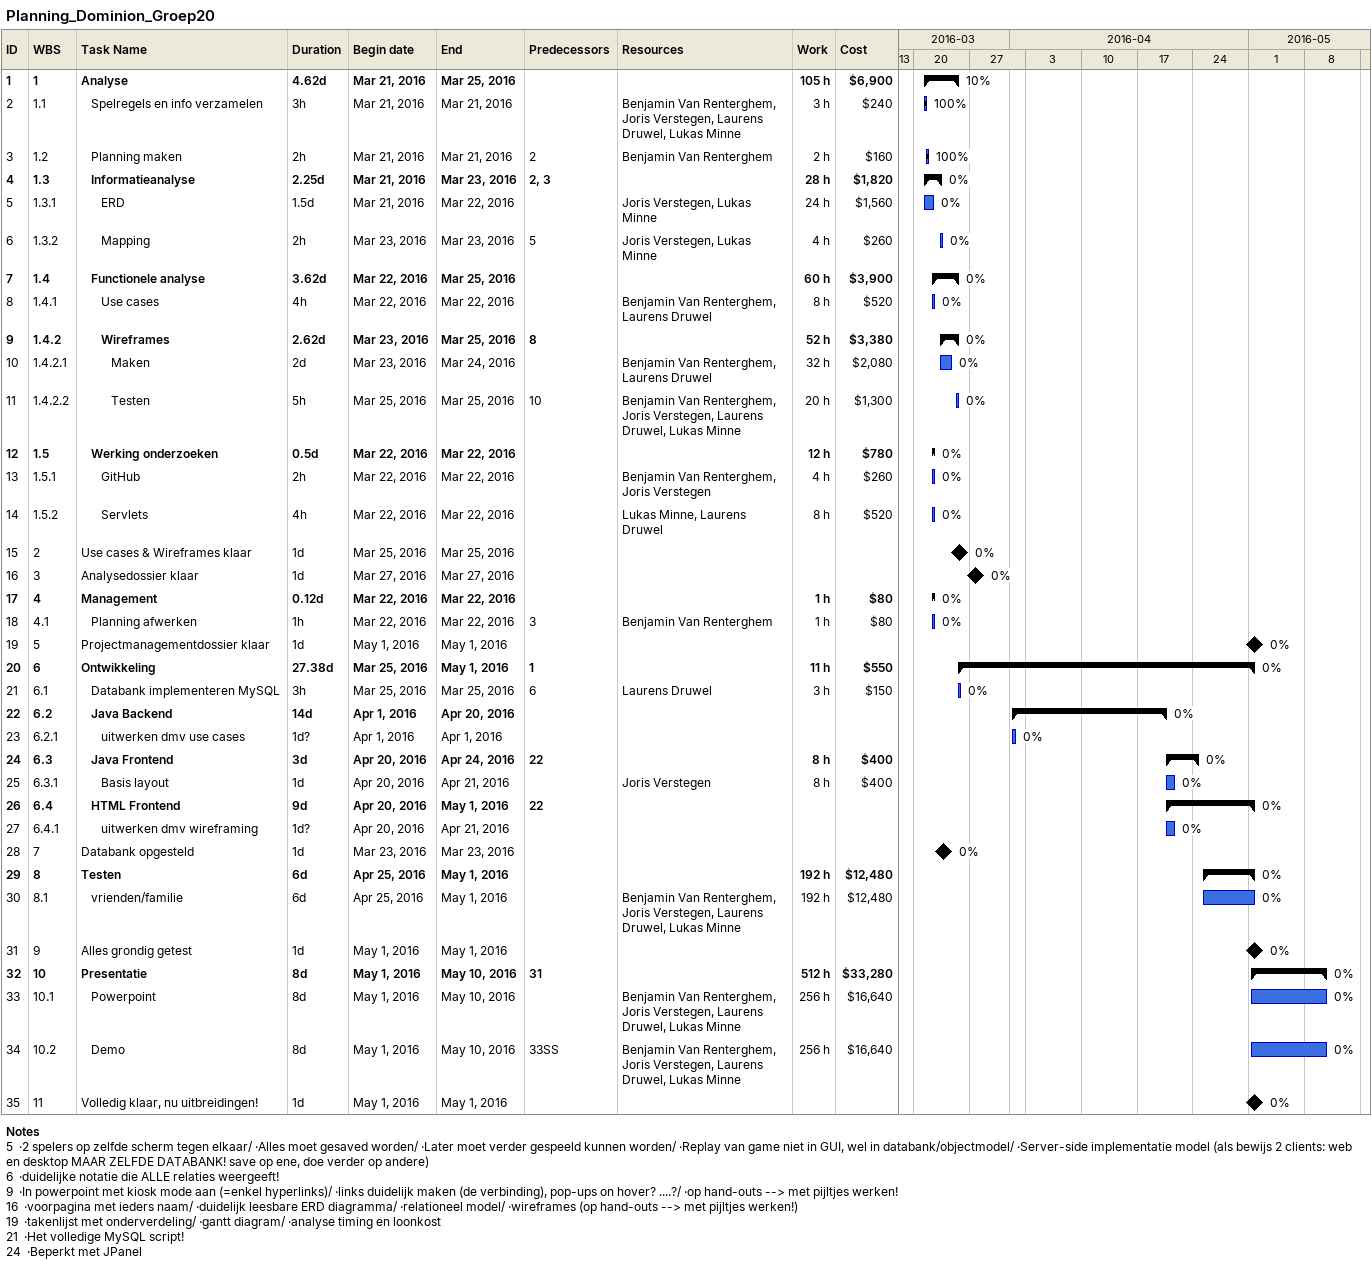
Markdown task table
Planning_Dominion_Groep20

| ID | WBS | Task | Duration | Start | Finish | Predecessors | Resources | % complete | Work (h) | Cost ($) |
|---|---|---|---|---|---|---|---|---|---|---|
| 1 | 1 | **Analyse** | 4.62d | 2016-03-21 | 2016-03-25 |  |  | 10 | 105 | 6900 |
| 2 | 1.1 | Spelregels en info verzamelen | 3h | 2016-03-21 | 2016-03-21 |  | Benjamin Van Renterghem, Joris Verstegen, Laurens Druwel, Lukas Minne | 100 | 3 | 240 |
| 3 | 1.2 | Planning maken | 2h | 2016-03-21 | 2016-03-21 | 2 | Benjamin Van Renterghem | 100 | 2 | 160 |
| 4 | 1.3 | **Informatieanalyse** | 2.25d | 2016-03-21 | 2016-03-23 | 2, 3 |  | 0 | 28 | 1820 |
| 5 | 1.3.1 | ERD | 1.5d | 2016-03-21 | 2016-03-22 |  | Joris Verstegen, Lukas Minne | 0 | 24 | 1560 |
| 6 | 1.3.2 | Mapping | 2h | 2016-03-23 | 2016-03-23 | 5 | Joris Verstegen, Lukas Minne | 0 | 4 | 260 |
| 7 | 1.4 | **Functionele analyse** | 3.62d | 2016-03-22 | 2016-03-25 |  |  | 0 | 60 | 3900 |
| 8 | 1.4.1 | Use cases | 4h | 2016-03-22 | 2016-03-22 |  | Benjamin Van Renterghem, Laurens Druwel | 0 | 8 | 520 |
| 9 | 1.4.2 | **Wireframes** | 2.62d | 2016-03-23 | 2016-03-25 | 8 |  | 0 | 52 | 3380 |
| 10 | 1.4.2.1 | Maken | 2d | 2016-03-23 | 2016-03-24 |  | Benjamin Van Renterghem, Laurens Druwel | 0 | 32 | 2080 |
| 11 | 1.4.2.2 | Testen | 5h | 2016-03-25 | 2016-03-25 | 10 | Benjamin Van Renterghem, Joris Verstegen, Laurens Druwel, Lukas Minne | 0 | 20 | 1300 |
| 12 | 1.5 | **Werking onderzoeken** | 0.5d | 2016-03-22 | 2016-03-22 |  |  | 0 | 12 | 780 |
| 13 | 1.5.1 | GitHub | 2h | 2016-03-22 | 2016-03-22 |  | Benjamin Van Renterghem, Joris Verstegen | 0 | 4 | 260 |
| 14 | 1.5.2 | Servlets | 4h | 2016-03-22 | 2016-03-22 |  | Lukas Minne, Laurens Druwel | 0 | 8 | 520 |
| 15 | 2 | Use cases & Wireframes klaar | 1d | 2016-03-25 | 2016-03-25 |  |  | 0 |  |  |
| 16 | 3 | Analysedossier klaar | 1d | 2016-03-27 | 2016-03-27 |  |  | 0 |  |  |
| 17 | 4 | **Management** | 0.12d | 2016-03-22 | 2016-03-22 |  |  | 0 | 1 | 80 |
| 18 | 4.1 | Planning afwerken | 1h | 2016-03-22 | 2016-03-22 | 3 | Benjamin Van Renterghem | 0 | 1 | 80 |
| 19 | 5 | Projectmanagementdossier klaar | 1d | 2016-05-01 | 2016-05-01 |  |  | 0 |  |  |
| 20 | 6 | **Ontwikkeling** | 27.38d | 2016-03-25 | 2016-05-01 | 1 |  | 0 | 11 | 550 |
| 21 | 6.1 | Databank implementeren MySQL | 3h | 2016-03-25 | 2016-03-25 | 6 | Laurens Druwel | 0 | 3 | 150 |
| 22 | 6.2 | **Java Backend** | 14d | 2016-04-01 | 2016-04-20 |  |  | 0 |  |  |
| 23 | 6.2.1 | uitwerken dmv use cases | 1d? | 2016-04-01 | 2016-04-01 |  |  | 0 |  |  |
| 24 | 6.3 | **Java Frontend** | 3d | 2016-04-20 | 2016-04-24 | 22 |  | 0 | 8 | 400 |
| 25 | 6.3.1 | Basis layout | 1d | 2016-04-20 | 2016-04-21 |  | Joris Verstegen | 0 | 8 | 400 |
| 26 | 6.4 | **HTML Frontend** | 9d | 2016-04-20 | 2016-05-01 | 22 |  | 0 |  |  |
| 27 | 6.4.1 | uitwerken dmv wireframing | 1d? | 2016-04-20 | 2016-04-21 |  |  | 0 |  |  |
| 28 | 7 | Databank opgesteld | 1d | 2016-03-23 | 2016-03-23 |  |  | 0 |  |  |
| 29 | 8 | **Testen** | 6d | 2016-04-25 | 2016-05-01 |  |  | 0 | 192 | 12480 |
| 30 | 8.1 | vrienden/familie | 6d | 2016-04-25 | 2016-05-01 |  | Benjamin Van Renterghem, Joris Verstegen, Laurens Druwel, Lukas Minne | 0 | 192 | 12480 |
| 31 | 9 | Alles grondig getest | 1d | 2016-05-01 | 2016-05-01 |  |  | 0 |  |  |
| 32 | 10 | **Presentatie** | 8d | 2016-05-01 | 2016-05-10 | 31 |  | 0 | 512 | 33280 |
| 33 | 10.1 | Powerpoint | 8d | 2016-05-01 | 2016-05-10 |  | Benjamin Van Renterghem, Joris Verstegen, Laurens Druwel, Lukas Minne | 0 | 256 | 16640 |
| 34 | 10.2 | Demo | 8d | 2016-05-01 | 2016-05-10 | 33SS | Benjamin Van Renterghem, Joris Verstegen, Laurens Druwel, Lukas Minne | 0 | 256 | 16640 |
| 35 | 11 | Volledig klaar, nu uitbreidingen! | 1d | 2016-05-01 | 2016-05-01 |  |  | 0 |  |  |

Notes
- 5: ·2 spelers op zelfde scherm tegen elkaar/ ·Alles moet gesaved worden/ ·Later moet verder gespeeld kunnen worden/ ·Replay van game niet in GUI, wel in databank/objectmodel/ ·Server-side implementatie model (als bewijs 2 clients: web en desktop MAAR ZELFDE DATABANK! save op ene, doe verder op andere)
- 6: ·duidelijke notatie die ALLE relaties weergeeft!
- 9: ·In powerpoint met kiosk mode aan (=enkel hyperlinks)/ ·links duidelijk maken (de verbinding), pop-ups on hover? ....?/ ·op hand-outs --> met pijltjes werken!
- 16: ·voorpagina met ieders naam/ ·duidelijk leesbare ERD diagramma/ ·relationeel model/ ·wireframes (op hand-outs --> met pijltjes werken!)
- 19: ·takenlijst met onderverdeling/ ·gantt diagram/ ·analyse timing en loonkost
- 21: ·Het volledige MySQL script!
- 24: ·Beperkt met JPanel
